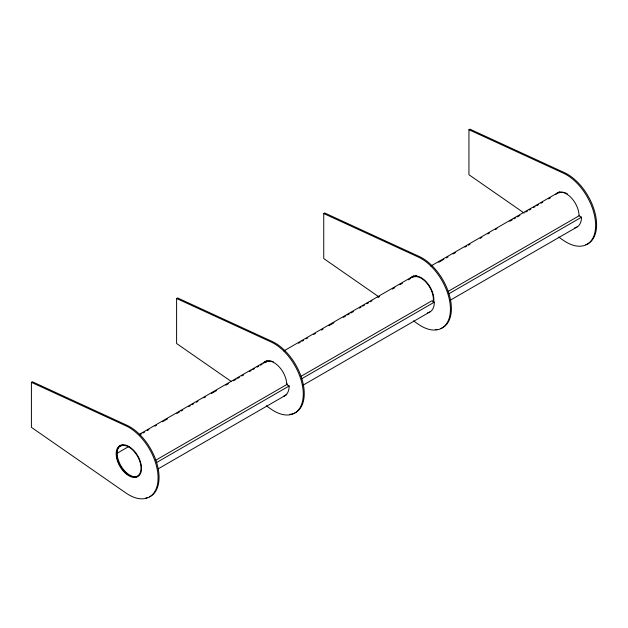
<?xml version="1.0" encoding="UTF-8"?>
<svg xmlns="http://www.w3.org/2000/svg" width="628" height="628" viewBox="0 0 628 628"><rect width="100%" height="100%" fill="white"/><g stroke="black" fill="none" stroke-linecap="round" stroke-linejoin="round"><path stroke-width="0.94" d="M31.4 382.334L125.898 425.815A41.346 23.872 60 0 1 158.083 477.979A41.346 23.872 60 0 1 125.898 492.98L31.4 427.346L31.4 382.334L32.373 381.769L126.872 425.25A41.346 23.872 60 0 1 156.537 462.263A41.346 23.872 60 0 1 149.425 496.905M231.049 381.337L176.601 343.516L176.601 298.504L177.575 297.947L272.065 341.42A41.346 23.872 60 0 1 302.822 382.311A41.346 23.872 60 0 1 289.751 414.37M378.998 296.942L323.742 258.563L323.742 213.551L324.723 212.986L419.214 256.467A41.346 23.872 60 0 1 449.177 294.438A41.346 23.872 60 0 1 440.636 328.585M524.199 213.112L468.943 174.733L468.943 129.721L469.917 129.156L564.415 172.637A41.346 23.872 60 0 1 594.378 210.608A41.346 23.872 60 0 1 585.838 244.755M139.322 434.364L266.06 361.194M283.809 350.95L413.923 275.825M430.824 266.068L558.41 192.411M120.238 446.186L122.766 444.718M139.667 434.961L141.355 433.987M143.051 433.014L144.738 432.033M147.274 430.572L148.962 429.599M154.881 426.184L156.568 425.203M162.479 421.788L167.55 418.868M176.845 413.499L179.38 412.039M181.068 411.057L182.756 410.084M188.675 406.669L190.363 405.696M192.05 404.715L193.746 403.741M196.281 402.281L197.969 401.308M203.88 397.893L205.576 396.912M211.487 393.497L216.558 390.569M225.852 385.207L228.388 383.739M233.459 380.819L235.987 379.351M237.682 378.378L239.37 377.404M241.906 375.937L243.593 374.963M249.512 371.548L251.2 370.575M252.888 369.594L254.576 368.62M257.111 367.16L258.807 366.179M260.494 365.206L262.182 364.232M264.718 362.764L266.405 361.791M298.512 343.257L300.208 342.276M301.895 341.302L303.583 340.329M306.119 338.861L307.806 337.888M313.725 334.473L315.413 333.499M321.324 330.085L323.02 329.103M328.931 325.697L334.002 322.768M343.296 317.399L345.832 315.939M347.519 314.958L349.207 313.984M350.903 313.011L353.438 311.543M359.349 308.128L361.037 307.155M362.733 306.181L364.421 305.208M366.956 303.74L368.644 302.767M370.332 301.793L372.027 300.812M377.938 297.397L379.626 296.424M392.304 289.108L394.839 287.64M399.903 284.719L402.438 283.252M408.357 279.837L410.045 278.863M438.776 262.276L443.839 259.348M446.375 257.888L448.07 256.907M453.133 253.987L455.669 252.519M464.963 247.157L466.659 246.176M468.347 245.203L470.034 244.229M480.177 238.373L481.864 237.4M487.775 233.985L489.471 233.012M495.382 229.597L497.07 228.616M509.748 221.299L512.283 219.839M513.971 218.858L515.659 217.885M517.354 216.911L519.882 215.443M525.801 212.029L527.489 211.055M529.176 210.082L530.872 209.108M533.408 207.64L535.095 206.667M536.783 205.694L538.471 204.712M541.006 203.252L542.702 202.279M548.613 198.864L550.301 197.883M117.153 453.228L129.03 446.367M155.603 460.285L286.713 384.587L289.147 385.992A21.36 12.332 60 0 1 283.566 396.307M300.796 376.455L431.915 300.757L434.348 302.162A21.36 12.332 60 0 1 427.511 312.815M447.945 291.502L579.063 215.804L581.497 217.209A21.36 12.332 60 0 1 574.659 227.862M156.403 462.632L289.147 385.992M301.597 378.81L434.348 302.162M448.745 293.849L581.497 217.209M158.319 468.755L284.727 395.773M302.672 385.411L429.921 311.943M449.813 300.459L577.069 226.991M468.943 129.721L563.434 173.202A41.346 23.872 60 0 1 595.627 225.366A41.346 23.872 60 0 1 563.434 240.367L558.63 237.031M323.742 213.551L418.24 257.025A41.346 23.872 60 0 1 450.425 309.196A41.346 23.872 60 0 1 418.24 324.197L413.436 320.861M176.601 298.504L271.092 341.985A41.346 23.872 60 0 1 303.277 394.149A41.346 23.872 60 0 1 271.092 409.15L266.288 405.814M136.755 476.785A17.914 10.346 60 0 1 120.419 464.908A17.914 10.346 60 0 1 119.987 445.637M263.446 363.149A17.914 10.346 60 0 1 277.662 365.339A17.914 10.346 60 0 1 286.713 384.587M286.745 394.47A21.36 12.332 60 0 1 284.539 395.75M264.364 362.646A17.914 10.346 60 0 1 267.033 360.747M147.101 497.745A41.346 23.872 60 0 1 145.853 498.02M265.817 362.183A17.223 9.946 60 0 1 273.29 361.783M287.2 383.739A17.223 9.946 60 0 1 287.169 384.729M410.539 278.259A17.914 10.346 60 0 1 426.043 281.603A17.914 10.346 60 0 1 433.571 302.57M412.58 277.395A17.223 9.946 60 0 1 427.032 283.346A17.223 9.946 60 0 1 433.092 302.178M555.788 194.358A17.914 10.346 60 0 1 570.004 196.556A17.914 10.346 60 0 1 579.063 215.804M556.706 193.864A17.914 10.346 60 0 1 559.776 191.83M436.9 329.417A41.346 23.872 60 0 1 435.549 329.496M411.568 277.631A17.914 10.346 60 0 1 413.208 276.241M415.234 275.511A17.914 10.346 60 0 1 416.348 275.402M558.755 193.008A17.223 9.946 60 0 1 567.367 193.864M116.408 456.689A17.914 10.346 60 0 0 137.147 476.942A17.914 10.346 60 0 0 132.995 449.672A17.914 10.346 60 0 0 116.408 456.689M116.887 456.854A17.223 9.946 60 0 0 136.826 476.338A17.223 9.946 60 0 0 132.83 450.111A17.223 9.946 60 0 0 116.887 456.854"/></g></svg>
